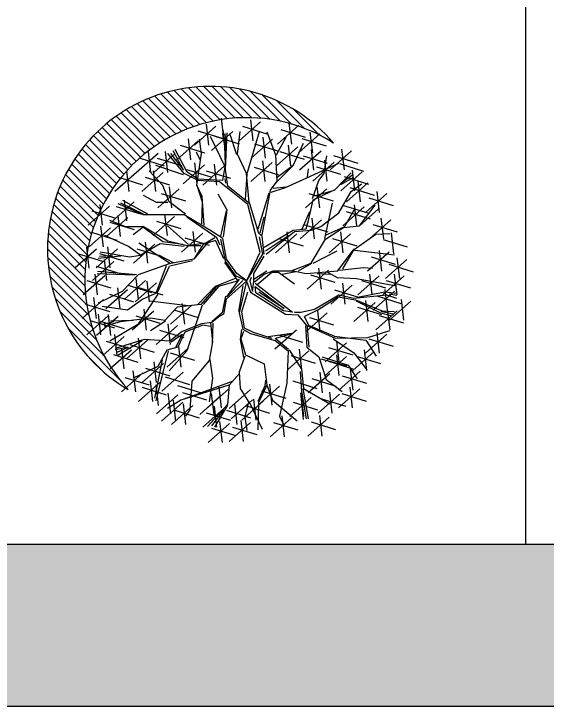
# Model space of a CAD drawing. Header units: inches. Extents: x 7658 to 73799, y 48 to 40262.
# Drawn here: x 23984 to 26111, y 48 to 2807 of the extents above; entities that cross this region are included whole.
import ezdxf

# ---------------------------------------------------------------- set-up
doc = ezdxf.new("R2010")
doc.units = ezdxf.units.IN
doc.layers.add('www.cad-blocks.net', color=7, linetype='Continuous')

# ---------------------------------------------------------------- blocks, each defined once
blk = doc.blocks.new('A$C516926BB')
for p, q in [((14.6381, 38.5194), (14.6381, 0)), ((0, 0), (62.4121, 0))]:
    blk.add_line(p, q)
blk = doc.blocks.new('A$C65703694')
for p, q in [((0.6607, 1.2803), (0.5325, 1.4085)), ((0.6889, 1.2855), (0.5614, 1.4131)), ((0.7182, 1.2897), (0.5914, 1.4164)), ((0.7487, 1.2925), (0.6228, 1.4184)), ((0.7807, 1.2939), (0.6558, 1.4189)), ((0.8143, 1.2937), (0.6905, 1.4176)), ((0.8499, 1.2916), (0.7274, 1.4141)), ((0.8877, 1.2872), (0.7669, 1.408)), ((0.5579, 1.2495), (0.4273, 1.3801)), ((0.5823, 1.2585), (0.4522, 1.3885)), ((0.6075, 1.2667), (0.478, 1.3962)), ((0.6337, 1.2739), (0.5048, 1.4028)), ((0.9285, 1.2798), (0.8098, 1.3985)), ((0.9732, 1.2685), (0.8574, 1.3843)), ((0.5115, 1.2291), (0.3798, 1.3607)), ((0.5343, 1.2397), (0.4032, 1.3708)), ((1.0234, 1.2517), (0.9123, 1.3628)), ((0.4472, 1.1931), (0.3142, 1.3261)), ((0.4679, 1.2058), (0.3354, 1.3384)), ((0.4893, 1.2178), (0.3572, 1.3499)), ((1.0832, 1.2253), (0.982, 1.3265)), ((0.4077, 1.1658), (0.2737, 1.2997)), ((0.4271, 1.1798), (0.2936, 1.3133)), ((0.3707, 1.136), (0.2359, 1.2708)), ((0.3889, 1.1512), (0.2545, 1.2856)), ((0.3531, 1.1201), (0.2179, 1.2554)), ((0.3198, 1.0866), (0.1837, 1.2227)), ((0.3362, 1.1037), (0.2005, 1.2394)), ((0.289, 1.0506), (0.152, 1.1876)), ((0.3041, 1.0689), (0.1675, 1.2055)), ((0.2745, 1.0317), (0.137, 1.1692)), ((0.2607, 1.0121), (0.1227, 1.1501)), ((0.2349, 0.9711), (0.096, 1.11)), ((0.2474, 0.9919), (0.109, 1.1304)), ((0.223, 0.9495), (0.0836, 1.089)), ((0.2119, 0.9273), (0.0719, 1.0673)), ((0.1918, 0.8805), (0.0506, 1.0217)), ((0.2015, 0.9043), (0.0609, 1.0449)), ((0.1829, 0.856), (0.0411, 0.9978)), ((0.1749, 0.8306), (0.0324, 0.9731)), ((0.1678, 0.8043), (0.0246, 0.9475)), ((0.1617, 0.777), (0.0177, 0.921)), ((0.1567, 0.7486), (0.0118, 0.8935)), ((0.1528, 0.7191), (0.0069, 0.8649)), ((0.1502, 0.6883), (0.0032, 0.8352)), ((0.149, 0.656), (0.0009, 0.8042)), ((0.1496, 0.622), (0, 0.7716)), ((0.1521, 0.5861), (0.0008, 0.7374)), ((0.1571, 0.5477), (0.0037, 0.7011)), ((0.1651, 0.5063), (0.0091, 0.6623)), ((0.1773, 0.4607), (0.0176, 0.6203)), ((0.1956, 0.409), (0.0305, 0.5741)), ((0.2247, 0.3464), (0.0498, 0.5214)), ((0.2879, 0.2498), (0.081, 0.4568)), ((0.224, 0.2804), (0.1582, 0.3461))]:
    blk.add_line(p, q)
at = {"linetype": 'ByBlock'}
for p, q in [((0.6921, 1.2927), (0.7017, 1.2098)), ((0.849, 1.2781), (0.7637, 1.2023)), ((0.8096, 1.2852), (0.8192, 1.2023)), ((0.9627, 1.272), (0.9722, 1.1891)), ((0.6713, 1.2605), (0.586, 1.1848)), ((0.5998, 1.242), (0.6963, 1.2122)), ((0.6319, 1.2677), (0.6415, 1.1848)), ((0.6994, 1.2459), (0.7089, 1.163)), ((0.7774, 1.2596), (0.874, 1.2298)), ((1.002, 1.2648), (0.9168, 1.1891)), ((0.9305, 1.2463), (1.0271, 1.2165)), ((0.7067, 1.1002), (0.6498, 1.2184)), ((0.7387, 1.2387), (0.6535, 1.163)), ((0.6672, 1.2202), (0.7637, 1.1904)), ((0.7067, 1.1799), (0.6988, 1.2311)), ((0.7067, 1.2311), (0.7115, 1.1825)), ((0.7093, 1.087), (0.7168, 1.2338)), ((0.7553, 1.1466), (0.7273, 1.2311)), ((0.7579, 1.1488), (0.7684, 1.239)), ((0.7964, 1.0717), (0.8455, 1.239)), ((0.8579, 1.2161), (0.8674, 1.1332)), ((0.9098, 1.144), (0.8761, 1.2364)), ((0.9124, 1.1466), (0.951, 1.2158)), ((1.0856, 1.2298), (1.0004, 1.154)), ((1.0463, 1.2369), (1.0558, 1.154)), ((0.6004, 1.2023), (0.5152, 1.1266)), ((0.5611, 1.2095), (0.5706, 1.1266)), ((0.6139, 1.1514), (0.606, 1.2084)), ((0.8972, 1.2089), (0.812, 1.1332)), ((0.8257, 1.1904), (0.9223, 1.1606)), ((0.979, 1.1028), (1.0201, 1.1926)), ((1.0141, 1.2113), (1.1106, 1.1815)), ((0.5421, 1.0849), (0.5009, 1.1619)), ((0.5574, 1.077), (0.5084, 1.1672)), ((0.5289, 1.1839), (0.6254, 1.154)), ((0.7093, 1.1076), (0.7067, 1.1799)), ((0.9983, 1.1776), (0.9131, 1.1019)), ((0.9268, 1.1591), (1.0234, 1.1293)), ((0.959, 1.1848), (0.9685, 1.1019)), ((1.0904, 1.1606), (1.0051, 1.0849)), ((1.051, 1.1678), (1.0606, 1.0849)), ((1.2119, 1.1615), (1.1266, 1.0857)), ((1.1725, 1.1686), (1.1821, 1.0857)), ((0.4406, 1.1506), (0.3553, 1.0749)), ((0.369, 1.1321), (0.4656, 1.1023)), ((0.4012, 1.1578), (0.4108, 1.0749)), ((0.5086, 1.1517), (0.4234, 1.0759)), ((0.4371, 1.1332), (0.5337, 1.1034)), ((0.4693, 1.1588), (0.4788, 1.0759)), ((0.5443, 1.0717), (0.4803, 1.1514)), ((0.4904, 1.1514), (0.5421, 1.0849)), ((0.6086, 1.126), (0.5933, 1.1567)), ((0.5959, 1.0253), (0.6139, 1.1514)), ((0.7938, 1.0717), (0.7579, 1.1488)), ((0.9151, 1.0411), (0.9098, 1.144)), ((1.0188, 1.1421), (1.1154, 1.1123)), ((1.1025, 1.0717), (1.113, 1.1413)), ((1.1404, 1.143), (1.2369, 1.1132)), ((0.6254, 1.1064), (0.5402, 1.0306)), ((0.5861, 1.1135), (0.5956, 1.0306)), ((0.6648, 1.1081), (0.6743, 1.0252)), ((0.6988, 1.0437), (0.7093, 1.1076)), ((0.8958, 1.115), (0.8106, 1.0393)), ((0.8565, 1.1221), (0.866, 1.0393)), ((0.9151, 1.0564), (0.979, 1.1054)), ((1.0333, 1.0538), (1.162, 1.1129)), ((1.1434, 1.1171), (1.0582, 1.0413)), ((1.1041, 1.1242), (1.1136, 1.0413)), ((1.1636, 1.1108), (1.2602, 1.081)), ((0.3149, 1.0825), (0.3244, 0.9996)), ((0.4598, 1.0231), (0.4055, 1.0822)), ((0.4214, 1.0821), (0.4309, 0.9992)), ((0.5421, 1.0665), (0.4313, 1.1028)), ((0.5539, 1.0879), (0.6505, 1.0581)), ((0.6012, 1.0485), (0.5574, 1.077)), ((0.7041, 1.101), (0.6189, 1.0252)), ((0.6326, 1.0825), (0.7292, 1.0527)), ((0.7194, 1.0205), (0.7093, 1.087)), ((0.8243, 1.0965), (0.9208, 1.0667)), ((0.9173, 1.0411), (0.979, 1.1028)), ((1.0359, 1.0564), (1.0407, 1.0897)), ((1.0719, 1.0986), (1.1684, 1.0688)), ((1.2543, 1.0777), (1.169, 1.002)), ((1.2149, 1.0849), (1.2245, 1.002)), ((0.3542, 1.0753), (0.269, 0.9996)), ((0.2827, 1.0569), (0.3793, 1.027)), ((0.4607, 1.075), (0.3755, 0.9992)), ((0.3892, 1.0565), (0.4858, 1.0267)), ((0.6012, 1.0437), (0.5443, 1.0717)), ((0.6471, 1.0459), (0.6012, 1.0485)), ((0.7067, 1.0511), (0.7093, 1.0332)), ((0.789, 0.9662), (0.7964, 1.0691)), ((0.8043, 0.9561), (0.7938, 1.0717)), ((0.9483, 1.0152), (1.0333, 1.0538)), ((1.0819, 1.0437), (1.1025, 1.0717)), ((1.1462, 1.0073), (1.2106, 1.0743)), ((1.1694, 1.0332), (1.2158, 1.0665)), ((1.1694, 1.0279), (1.2211, 1.0564)), ((1.1827, 1.0592), (1.2793, 1.0294)), ((0.4852, 0.9587), (0.4598, 1.0231)), ((0.6165, 0.9793), (0.5959, 1.0253)), ((0.5959, 1.0253), (0.6165, 0.9587)), ((0.6861, 1.0384), (0.6012, 1.0437)), ((0.6988, 1.0437), (0.6471, 1.0459)), ((0.7991, 0.9482), (0.6861, 1.0384)), ((0.8892, 1.0047), (0.9151, 1.0411)), ((1.0565, 0.9714), (1.0819, 1.0437)), ((1.2766, 1.0339), (1.1914, 0.9582)), ((1.2106, 0.9999), (1.2517, 1.0305)), ((1.2373, 1.0411), (1.2468, 0.9582)), ((0.5247, 1.0109), (0.4395, 0.9352)), ((0.4854, 1.0181), (0.4949, 0.9352)), ((0.8069, 0.9508), (0.7194, 1.0205)), ((0.8402, 0.8505), (0.884, 0.9946)), ((0.8555, 0.8273), (0.8892, 1.0047)), ((0.8919, 0.9973), (0.9483, 1.0152)), ((0.8993, 1.0126), (0.951, 1.0178)), ((1.1136, 1.0109), (1.0284, 0.9352)), ((1.0591, 0.9662), (1.1462, 1.0073)), ((1.0639, 0.9819), (1.1436, 1.0047)), ((1.0743, 1.0181), (1.0838, 0.9352)), ((1.162, 0.9149), (1.2106, 0.9999)), ((1.2051, 1.0154), (1.3017, 0.9856)), ((1.3133, 0.9996), (1.3228, 0.9167)), ((0.4339, 0.9561), (0.3823, 0.9841)), ((0.4532, 0.9925), (0.5497, 0.9626)), ((0.6244, 0.8659), (0.6165, 0.9793)), ((0.7168, 0.925), (0.6809, 0.9894)), ((1.0407, 0.8838), (1.0591, 0.9662)), ((1.0421, 0.9925), (1.1386, 0.9626)), ((1.3526, 0.9925), (1.2674, 0.9167)), ((1.2811, 0.974), (1.3777, 0.9442)), ((0.2477, 0.9412), (0.1625, 0.8655)), ((0.2084, 0.9484), (0.2179, 0.8655)), ((0.3453, 0.9585), (0.2601, 0.8827)), ((0.2738, 0.94), (0.3703, 0.9102)), ((0.3823, 0.907), (0.282, 0.9508)), ((0.3823, 0.9097), (0.2925, 0.9535)), ((0.4002, 0.9097), (0.3, 0.9635)), ((0.306, 0.9656), (0.3155, 0.8827)), ((0.4803, 0.9561), (0.4339, 0.9561)), ((0.5495, 0.9097), (0.4852, 0.9587)), ((0.6165, 0.9587), (0.6139, 0.8711)), ((0.8481, 0.7577), (0.7991, 0.9482)), ((0.8428, 0.8326), (0.8069, 0.9508)), ((1.1055, 0.812), (1.1363, 0.9536)), ((1.2619, 0.9391), (1.1767, 0.8633)), ((1.1801, 0.9445), (1.2766, 0.9147)), ((1.2226, 0.9462), (1.2321, 0.8633)), ((1.2444, 0.8636), (1.3061, 0.9459)), ((0.1762, 0.9228), (0.2728, 0.8929)), ((0.6909, 0.8221), (0.7141, 0.9224)), ((0.7014, 0.8194), (0.7168, 0.925)), ((1.0153, 0.8505), (1.046, 0.9202)), ((1.0898, 0.8606), (1.162, 0.9149)), ((1.1827, 0.8558), (1.2263, 0.933)), ((1.1904, 0.9206), (1.287, 0.8908)), ((1.2444, 0.8636), (1.319, 0.9304)), ((0.32, 0.8967), (0.2348, 0.8209)), ((0.3105, 0.8584), (0.2488, 0.8838)), ((0.2807, 0.9038), (0.2902, 0.8209)), ((0.5443, 0.907), (0.3823, 0.907)), ((0.5062, 0.9006), (0.421, 0.8249)), ((0.4669, 0.9078), (0.4764, 0.8249)), ((0.6471, 0.8453), (0.5443, 0.907)), ((0.6756, 0.8146), (0.5548, 0.897)), ((0.8481, 0.8352), (0.8634, 0.897)), ((1.0927, 0.8869), (1.0075, 0.8112)), ((1.0307, 0.8505), (1.0407, 0.8838)), ((1.0534, 0.8941), (1.0629, 0.8112)), ((1.3687, 0.8869), (1.2835, 0.8112)), ((1.3294, 0.8941), (1.3389, 0.8112)), ((0.2118, 0.8619), (0.2213, 0.779)), ((0.2485, 0.8782), (0.345, 0.8484)), ((0.3823, 0.8584), (0.3105, 0.8584)), ((0.3801, 0.8558), (0.3415, 0.8275)), ((0.4803, 0.8015), (0.3823, 0.8584)), ((0.4598, 0.7992), (0.3826, 0.8558)), ((0.4347, 0.8821), (0.5313, 0.8523)), ((0.5627, 0.7888), (0.4777, 0.8632)), ((1.0212, 0.8684), (1.1178, 0.8386)), ((1.0512, 0.8453), (1.0898, 0.8606)), ((1.108, 0.8095), (1.1801, 0.8558)), ((1.1106, 0.8275), (1.1827, 0.8584)), ((1.1801, 0.8558), (1.2444, 0.8636)), ((1.2972, 0.8684), (1.3937, 0.8386)), ((0.2511, 0.8547), (0.1659, 0.779)), ((0.1796, 0.8362), (0.2762, 0.8064)), ((0.6189, 0.8338), (0.5337, 0.7581)), ((0.5795, 0.841), (0.5891, 0.7581)), ((0.6988, 0.812), (0.6471, 0.8453)), ((0.8555, 0.8221), (0.8428, 0.8326)), ((0.8634, 0.7783), (0.979, 0.8453)), ((0.8713, 0.7502), (0.9842, 0.84)), ((0.9938, 0.8315), (0.9086, 0.7557)), ((0.9545, 0.8386), (0.964, 0.7557)), ((0.979, 0.8453), (1.0307, 0.8505)), ((0.9842, 0.84), (1.0512, 0.8453)), ((1.2078, 0.8315), (1.1225, 0.7557)), ((1.1684, 0.8386), (1.178, 0.7557)), ((1.2186, 0.7658), (1.3087, 0.83)), ((1.3087, 0.83), (1.3652, 0.8326)), ((1.3698, 0.8345), (1.3793, 0.7516)), ((0.3235, 0.7811), (0.2283, 0.825)), ((0.5574, 0.7835), (0.4803, 0.8015)), ((0.5474, 0.8154), (0.6439, 0.7855)), ((0.6677, 0.8146), (0.6318, 0.794)), ((0.6703, 0.8041), (0.6371, 0.794)), ((0.6703, 0.8041), (0.7014, 0.7323)), ((0.6887, 0.7862), (0.6756, 0.8146)), ((0.7093, 0.7218), (0.6909, 0.8094)), ((0.7141, 0.7297), (0.6988, 0.812)), ((0.8582, 0.7502), (0.8455, 0.8194)), ((0.8634, 0.7502), (0.8555, 0.8221)), ((0.8687, 0.7629), (0.961, 0.8247)), ((0.9223, 0.813), (1.0188, 0.7832)), ((1.0514, 0.7142), (1.108, 0.8095)), ((1.1363, 0.813), (1.2328, 0.7832)), ((1.3376, 0.8088), (1.4342, 0.779)), ((0.1554, 0.7774), (0.165, 0.6945)), ((0.2392, 0.779), (0.2487, 0.6961)), ((0.3723, 0.7451), (0.3235, 0.7811)), ((0.4281, 0.7903), (0.3429, 0.7146)), ((0.4907, 0.7117), (0.3646, 0.794)), ((0.4495, 0.7914), (0.3698, 0.7451)), ((0.3888, 0.7975), (0.3983, 0.7146)), ((0.5446, 0.7811), (0.4495, 0.7914)), ((0.5395, 0.7889), (0.4598, 0.7992)), ((0.6115, 0.7837), (0.5524, 0.7837)), ((0.6318, 0.794), (0.5574, 0.7835)), ((0.6371, 0.794), (0.5832, 0.7297)), ((0.6218, 0.7914), (0.5832, 0.7297)), ((0.1948, 0.7703), (0.1095, 0.6945)), ((0.1232, 0.7518), (0.2198, 0.722)), ((0.2785, 0.7718), (0.1933, 0.6961)), ((0.207, 0.7533), (0.3036, 0.7235)), ((0.2077, 0.7425), (0.2591, 0.7451)), ((0.3285, 0.7375), (0.2102, 0.758)), ((0.3698, 0.7451), (0.3285, 0.7375)), ((0.3566, 0.7718), (0.4532, 0.742)), ((0.4418, 0.7477), (0.5009, 0.7169)), ((0.7935, 0.6423), (0.8481, 0.7577)), ((0.7935, 0.6423), (0.8582, 0.7502)), ((1.0591, 0.7142), (1.1544, 0.7631)), ((1.1569, 0.6833), (1.2186, 0.7658)), ((1.1775, 0.6911), (1.2238, 0.7709)), ((1.2238, 0.7658), (1.3832, 0.7477)), ((1.3616, 0.7581), (1.2763, 0.6824)), ((1.3222, 0.7653), (1.3318, 0.6824)), ((0.2648, 0.7211), (0.1796, 0.6454)), ((0.2926, 0.7425), (0.2025, 0.7322)), ((0.2255, 0.7283), (0.235, 0.6454)), ((0.5832, 0.7297), (0.4852, 0.7117)), ((0.4881, 0.7039), (0.5781, 0.7245)), ((0.7527, 0.6626), (0.7093, 0.7218)), ((0.7553, 0.6732), (0.7141, 0.7297)), ((0.8223, 0.6732), (0.8634, 0.7424)), ((1.29, 0.7396), (1.3866, 0.7098)), ((1.4327, 0.7282), (1.3474, 0.6525)), ((1.3933, 0.7354), (1.4029, 0.6525)), ((0.1933, 0.7027), (0.2899, 0.6728)), ((0.4852, 0.7117), (0.3617, 0.6679)), ((0.4726, 0.7039), (0.4315, 0.5933)), ((0.4854, 0.7014), (0.4366, 0.5958)), ((0.7581, 0.6447), (0.7067, 0.7169)), ((0.9717, 0.6833), (1.0514, 0.7142)), ((1, 0.6833), (1.0541, 0.7142)), ((1.0808, 0.6937), (1.0904, 0.6108)), ((1.1646, 0.6859), (1.2599, 0.6963)), ((1.2599, 0.6963), (1.2958, 0.6936)), ((1.3611, 0.7097), (1.4577, 0.6799)), ((0.2279, 0.6639), (0.1426, 0.5882)), ((0.1885, 0.671), (0.1981, 0.5882)), ((0.1974, 0.6731), (0.3466, 0.668)), ((0.3543, 0.668), (0.1999, 0.6808)), ((0.3617, 0.6679), (0.2973, 0.6009)), ((0.7964, 0.6421), (0.7527, 0.6626)), ((0.7964, 0.6421), (0.7553, 0.6732)), ((0.8223, 0.6421), (0.8223, 0.6732)), ((0.8225, 0.65), (0.8739, 0.6833)), ((0.825, 0.6397), (0.8636, 0.6705)), ((0.8353, 0.6294), (0.8945, 0.6783)), ((0.8636, 0.6705), (0.8997, 0.6833)), ((0.8945, 0.6783), (0.9203, 0.6783)), ((0.8997, 0.6833), (0.9794, 0.6833)), ((0.9203, 0.6783), (0.9845, 0.6319)), ((0.9356, 0.6705), (0.9897, 0.6808)), ((0.9794, 0.6833), (1.0308, 0.6731)), ((1.0308, 0.6731), (1.1569, 0.6833)), ((1.1202, 0.6866), (1.0349, 0.6108)), ((1.0486, 0.6681), (1.1452, 0.6383)), ((1.0746, 0.6731), (1.1286, 0.6705)), ((1.1158, 0.6783), (1.1544, 0.6577)), ((1.3228, 0.6639), (1.2376, 0.5882)), ((1.2835, 0.671), (1.293, 0.5882)), ((1.4218, 0.6639), (1.3365, 0.5882)), ((1.3824, 0.671), (1.392, 0.5882)), ((0.1564, 0.6454), (0.2529, 0.6156)), ((0.3912, 0.6454), (0.306, 0.5697)), ((0.4347, 0.6359), (0.3495, 0.5601)), ((0.3519, 0.6526), (0.3614, 0.5697)), ((0.3954, 0.643), (0.4049, 0.5601)), ((0.7479, 0.6525), (0.6681, 0.6216)), ((0.7556, 0.6422), (0.6707, 0.6191)), ((0.7935, 0.6423), (0.7119, 0.5702)), ((0.7145, 0.5805), (0.7659, 0.65)), ((0.7787, 0.6447), (0.7145, 0.5805)), ((0.7935, 0.6423), (0.7634, 0.5161)), ((0.7935, 0.6423), (0.8096, 0.5983)), ((0.8122, 0.6574), (0.8069, 0.6421)), ((0.8069, 0.6421), (0.817, 0.6009)), ((0.817, 0.6009), (0.8223, 0.6421)), ((1.1544, 0.6577), (1.2315, 0.6525)), ((1.2315, 0.6525), (1.391, 0.6242)), ((1.2513, 0.6454), (1.3479, 0.6156)), ((1.3502, 0.6454), (1.4468, 0.6156)), ((0.3183, 0.6085), (0.2331, 0.5328)), ((0.279, 0.6157), (0.2885, 0.5328)), ((0.3197, 0.6269), (0.4162, 0.5971)), ((0.3632, 0.6174), (0.4597, 0.5876)), ((0.6681, 0.6216), (0.5987, 0.5496)), ((0.6707, 0.6191), (0.6115, 0.5496)), ((0.6218, 0.5496), (0.6836, 0.6216)), ((0.7787, 0.6242), (0.7608, 0.5213)), ((0.8275, 0.6342), (0.9768, 0.5186)), ((0.8301, 0.5956), (0.8275, 0.6215)), ((0.8275, 0.6215), (0.9431, 0.5339)), ((1.2151, 0.6268), (1.1299, 0.551)), ((1.1436, 0.6083), (1.2401, 0.5785)), ((1.1758, 0.6339), (1.1853, 0.551)), ((1.3445, 0.6093), (1.354, 0.5264)), ((0.2973, 0.6009), (0.2023, 0.5545)), ((0.2468, 0.59), (0.3433, 0.5602)), ((0.4393, 0.5908), (0.3594, 0.4697)), ((0.4366, 0.5958), (0.3801, 0.5702)), ((0.7093, 0.583), (0.6964, 0.5161)), ((0.7967, 0.5985), (0.7736, 0.5186)), ((0.8096, 0.5983), (0.9483, 0.5107)), ((0.9405, 0.5238), (0.8301, 0.5956)), ((0.9431, 0.5339), (0.8428, 0.5983)), ((1.0639, 0.5313), (1.162, 0.5882)), ((1.0771, 0.5286), (1.1594, 0.5803)), ((1.1594, 0.5803), (1.2285, 0.5676)), ((1.162, 0.5882), (1.2211, 0.575)), ((1.2211, 0.575), (1.352, 0.5882)), ((1.3446, 0.5983), (1.2364, 0.5777)), ((1.3838, 0.6021), (1.2986, 0.5264)), ((1.3123, 0.5836), (1.4088, 0.5538)), ((1.3931, 0.593), (1.3446, 0.5983)), ((1.352, 0.5882), (1.391, 0.575)), ((1.3931, 0.5856), (1.3625, 0.5904)), ((0.2231, 0.5697), (0.1379, 0.494)), ((0.1838, 0.5768), (0.1933, 0.494)), ((0.3801, 0.5702), (0.3183, 0.5264)), ((0.5601, 0.5444), (0.4083, 0.5624)), ((0.536, 0.5536), (0.5456, 0.4707)), ((0.7119, 0.5702), (0.7017, 0.511)), ((1.3067, 0.5578), (1.2215, 0.482)), ((1.2285, 0.5676), (1.334, 0.5238)), ((1.3266, 0.5159), (1.2312, 0.5623)), ((1.2674, 0.5649), (1.2769, 0.482)), ((1.4488, 0.5627), (1.3635, 0.487)), ((1.4094, 0.5699), (1.419, 0.487)), ((0.1516, 0.5512), (0.2481, 0.5214)), ((0.3183, 0.5264), (0.218, 0.5419)), ((0.384, 0.5303), (0.3936, 0.4474)), ((0.5164, 0.5393), (0.4676, 0.4852)), ((0.5754, 0.5464), (0.4901, 0.4707)), ((0.5038, 0.5279), (0.6004, 0.4981)), ((0.6115, 0.5496), (0.5164, 0.5393)), ((0.6167, 0.5469), (0.5549, 0.3643)), ((1.0101, 0.5186), (1.0639, 0.5313)), ((1.0254, 0.5032), (1.0771, 0.5286)), ((1.2352, 0.5393), (1.3318, 0.5095)), ((1.3547, 0.5314), (1.3642, 0.4485)), ((0.2416, 0.5043), (0.1564, 0.4285)), ((0.281, 0.5019), (0.1957, 0.4262)), ((0.2023, 0.5114), (0.2118, 0.4285)), ((0.2416, 0.509), (0.2511, 0.4262)), ((0.4234, 0.5232), (0.3381, 0.4474)), ((0.3519, 0.5047), (0.4484, 0.4749)), ((0.6964, 0.5161), (0.6553, 0.48)), ((0.6836, 0.5007), (0.6553, 0.4775)), ((0.7017, 0.511), (0.6836, 0.5007)), ((0.7634, 0.5161), (0.7787, 0.4518)), ((0.7736, 0.5186), (0.7839, 0.4569)), ((0.9768, 0.5186), (0.9405, 0.5238)), ((0.9483, 0.5107), (0.9974, 0.508)), ((0.9842, 0.5186), (1.0101, 0.5186)), ((0.9974, 0.508), (1.0307, 0.4669)), ((1.0228, 0.5032), (1.0407, 0.4669)), ((1.1154, 0.5166), (1.0302, 0.4409)), ((1.0439, 0.4981), (1.1404, 0.4683)), ((1.0761, 0.5238), (1.0856, 0.4409)), ((1.394, 0.5242), (1.3088, 0.4485)), ((1.3225, 0.5057), (1.4191, 0.4759)), ((1.3726, 0.5032), (1.3266, 0.5159)), ((1.3778, 0.5107), (1.3292, 0.5212)), ((1.334, 0.5238), (1.3831, 0.5212)), ((0.1701, 0.4858), (0.2666, 0.456)), ((0.2094, 0.4834), (0.306, 0.4536)), ((0.2643, 0.48), (0.2205, 0.4697)), ((0.2899, 0.48), (0.2257, 0.4621)), ((0.3594, 0.4697), (0.2488, 0.4029)), ((0.3415, 0.4852), (0.2513, 0.4827)), ((0.4109, 0.4955), (0.2899, 0.48)), ((0.4676, 0.4852), (0.4109, 0.4955)), ((0.4701, 0.4827), (0.4109, 0.4441)), ((0.4791, 0.473), (0.4886, 0.3901)), ((0.6142, 0.4724), (0.537, 0.4416)), ((0.6553, 0.4775), (0.6142, 0.4724)), ((0.6501, 0.4775), (0.6579, 0.4003)), ((0.6579, 0.39), (0.6604, 0.4749)), ((0.5184, 0.4658), (0.4332, 0.3901)), ((0.4469, 0.4474), (0.5435, 0.4175)), ((0.537, 0.4416), (0.4881, 0.4029)), ((0.6193, 0.4672), (0.5473, 0.4389)), ((0.6501, 0.4621), (0.6193, 0.4672)), ((0.7736, 0.4492), (0.7684, 0.4105)), ((0.7814, 0.4416), (0.7711, 0.4132)), ((0.7787, 0.4518), (0.8097, 0.4338)), ((0.7839, 0.4569), (0.82, 0.4389)), ((0.992, 0.4474), (0.9068, 0.3717)), ((1.0283, 0.4647), (1.0334, 0.3797)), ((1.0307, 0.4669), (1.1462, 0.4156)), ((1.0438, 0.3797), (1.036, 0.4621)), ((1.0407, 0.4669), (1.1436, 0.4235)), ((1.2776, 0.4183), (1.3651, 0.4463)), ((0.306, 0.4224), (0.2207, 0.3467)), ((0.2666, 0.4296), (0.2762, 0.3467)), ((0.3608, 0.4152), (0.3703, 0.3324)), ((0.4932, 0.4003), (0.537, 0.4313)), ((0.537, 0.4313), (0.5112, 0.3797)), ((0.5473, 0.4389), (0.519, 0.3797)), ((0.8097, 0.4338), (0.9074, 0.4055)), ((0.82, 0.4389), (0.8945, 0.4158)), ((0.9742, 0.4338), (0.8791, 0.4208)), ((0.9074, 0.4158), (0.9614, 0.3719)), ((0.91, 0.4158), (0.9742, 0.4338)), ((0.9205, 0.429), (1.017, 0.3991)), ((1.1436, 0.4235), (1.2697, 0.4077)), ((1.1462, 0.4156), (1.2776, 0.4183)), ((1.3526, 0.4313), (1.2674, 0.3556)), ((1.3133, 0.4385), (1.3228, 0.3556)), ((0.2344, 0.4039), (0.331, 0.3741)), ((0.3852, 0.4105), (0.2694, 0.3746)), ((0.2823, 0.3488), (0.3774, 0.4055)), ((0.4001, 0.4081), (0.3149, 0.3324)), ((0.3286, 0.3896), (0.4252, 0.3598)), ((0.4881, 0.4029), (0.3852, 0.4105)), ((0.6579, 0.4003), (0.645, 0.3257)), ((0.7684, 0.4105), (0.7814, 0.3385)), ((0.7711, 0.4132), (0.789, 0.3488)), ((0.9074, 0.4055), (0.9589, 0.3643)), ((1.1917, 0.3968), (1.1065, 0.321)), ((1.1389, 0.4132), (1.2213, 0.3566)), ((1.1523, 0.4039), (1.1619, 0.321)), ((1.2697, 0.4077), (1.3108, 0.3434)), ((1.2811, 0.4129), (1.3777, 0.383)), ((0.3345, 0.3681), (0.2492, 0.2924)), ((0.3209, 0.3797), (0.2694, 0.3694)), ((0.2771, 0.3591), (0.3209, 0.3797)), ((0.2951, 0.3753), (0.3047, 0.2924)), ((0.4804, 0.3643), (0.4315, 0.1661)), ((0.4752, 0.3669), (0.4393, 0.3025)), ((0.519, 0.3797), (0.4752, 0.3669)), ((0.5611, 0.3759), (0.4758, 0.3002)), ((0.5549, 0.3643), (0.4854, 0.2846)), ((0.5217, 0.383), (0.5313, 0.3002)), ((0.9589, 0.3643), (0.9536, 0.2357)), ((1.0421, 0.3646), (0.9568, 0.2888)), ((0.9639, 0.3694), (1.0128, 0.2922)), ((1.0027, 0.3717), (1.0123, 0.2888)), ((1.0334, 0.3797), (1.0822, 0.3411)), ((1.1202, 0.3783), (1.2167, 0.3485)), ((1.302, 0.3622), (1.2167, 0.2864)), ((1.2626, 0.3693), (1.2722, 0.2864)), ((0.2629, 0.3496), (0.3595, 0.3198)), ((0.4895, 0.3574), (0.5861, 0.3276)), ((0.7865, 0.3438), (0.7634, 0.2794)), ((0.789, 0.3488), (0.8636, 0.3128)), ((0.9706, 0.3461), (1.0671, 0.3163)), ((1.0822, 0.3411), (1.1106, 0.251)), ((1.09, 0.3335), (1.193, 0.3051)), ((1.0952, 0.3411), (1.198, 0.3077)), ((1.1917, 0.3419), (1.1065, 0.2662)), ((1.1523, 0.3491), (1.1619, 0.2662)), ((1.2213, 0.3566), (1.2727, 0.2896)), ((1.2304, 0.3437), (1.327, 0.3139)), ((0.4627, 0.3139), (0.3775, 0.2381)), ((0.4234, 0.321), (0.4329, 0.2381)), ((0.4571, 0.3283), (0.4263, 0.1765)), ((0.645, 0.3257), (0.5756, 0.2433)), ((0.6476, 0.3308), (0.6579, 0.2563)), ((0.8636, 0.3128), (0.8739, 0.2279)), ((1.1202, 0.3234), (1.2167, 0.2936)), ((1.198, 0.3077), (1.2341, 0.2536)), ((0.3799, 0.2775), (0.2946, 0.2018)), ((0.3405, 0.2847), (0.3501, 0.2018)), ((0.4393, 0.3025), (0.3415, 0.2563)), ((0.3912, 0.2954), (0.4878, 0.2656)), ((0.5408, 0.2793), (0.4556, 0.2036)), ((0.7634, 0.2794), (0.7684, 0.215)), ((1.0077, 0.2819), (1.0128, 0.2021)), ((1.0128, 0.2922), (1.0205, 0.215)), ((1.0856, 0.2799), (1.0951, 0.197)), ((1.2465, 0.2841), (1.1613, 0.2083)), ((1.2072, 0.2912), (1.2167, 0.2083)), ((0.3083, 0.259), (0.4049, 0.2292)), ((0.4693, 0.2608), (0.5658, 0.231)), ((0.6579, 0.2563), (0.645, 0.161)), ((0.7659, 0.2743), (0.7248, 0.2279)), ((0.8689, 0.2485), (0.8662, 0.2254)), ((1.1249, 0.2727), (1.0397, 0.197)), ((1.0534, 0.2542), (1.15, 0.2244)), ((1.1106, 0.251), (1.1749, 0.2021)), ((1.175, 0.2656), (1.2716, 0.2358)), ((0.4484, 0.2381), (0.3632, 0.1624)), ((0.4091, 0.2453), (0.4186, 0.1624)), ((0.432, 0.2299), (0.4415, 0.1471)), ((0.5176, 0.2268), (0.6141, 0.197)), ((0.7222, 0.2279), (0.5318, 0.1687)), ((0.5446, 0.1738), (0.7376, 0.2433)), ((0.5756, 0.2433), (0.5678, 0.1301)), ((0.7248, 0.2279), (0.717, 0.1507)), ((0.8662, 0.2254), (0.8379, 0.1635)), ((0.9247, 0.2244), (0.8394, 0.1487)), ((0.8739, 0.2279), (0.8405, 0.1585)), ((0.8739, 0.2279), (0.8972, 0.1687)), ((0.8853, 0.2316), (0.8949, 0.1487)), ((0.9536, 0.2357), (0.9253, 0.1043)), ((0.9777, 0.2447), (1.0743, 0.2149)), ((0.3769, 0.2197), (0.4734, 0.1898)), ((0.4802, 0.196), (0.4898, 0.1131)), ((0.5378, 0.1988), (0.6344, 0.169)), ((0.7226, 0.2131), (0.6374, 0.1374)), ((0.6529, 0.1946), (0.6624, 0.1117)), ((0.6833, 0.2203), (0.6928, 0.1374)), ((0.8096, 0.2107), (0.7244, 0.135)), ((0.7684, 0.215), (0.8019, 0.161)), ((0.8531, 0.2059), (0.9497, 0.1761)), ((1.0205, 0.0915), (1.0103, 0.1971)), ((1.0128, 0.2021), (1.0308, 0.0941)), ((1.018, 0.215), (1.0386, 0.0941)), ((1.0205, 0.215), (1.126, 0.1532)), ((1.1243, 0.1994), (1.1339, 0.1165)), ((1.2447, 0.2131), (1.1595, 0.1374)), ((1.1732, 0.1946), (1.2698, 0.1648)), ((1.2054, 0.2203), (1.2149, 0.1374)), ((0.5196, 0.1888), (0.4343, 0.1131)), ((0.5318, 0.1687), (0.4778, 0.1352)), ((0.5005, 0.1679), (0.51, 0.085)), ((0.6922, 0.1875), (0.607, 0.1117)), ((0.8168, 0.169), (0.7315, 0.0932)), ((0.8209, 0.172), (0.8305, 0.0891)), ((0.8972, 0.1687), (0.9949, 0.0863)), ((1.051, 0.1785), (0.9658, 0.1028)), ((1.0117, 0.1857), (1.0212, 0.1028)), ((1.1637, 0.1922), (1.0784, 0.1165)), ((1.0921, 0.1737), (1.1887, 0.1439)), ((0.5398, 0.1608), (0.4546, 0.085)), ((0.5795, 0.1463), (0.4943, 0.0706)), ((0.5402, 0.1535), (0.5497, 0.0706)), ((0.717, 0.1507), (0.6373, 0.0632)), ((0.6648, 0.1439), (0.6743, 0.061)), ((0.717, 0.1482), (0.6656, 0.0607)), ((0.7452, 0.1535), (0.7548, 0.0706)), ((0.8603, 0.1648), (0.775, 0.0891)), ((0.8019, 0.161), (0.7865, 0.1018)), ((0.7888, 0.1463), (0.8853, 0.1165)), ((0.8045, 0.161), (0.8559, 0.0529)), ((0.8405, 0.1585), (0.8379, 0.0504)), ((0.9795, 0.16), (1.0761, 0.1302)), ((0.508, 0.1278), (0.6046, 0.098)), ((0.5678, 0.1301), (0.5498, 0.1043)), ((0.7041, 0.1368), (0.6189, 0.061)), ((0.6326, 0.1183), (0.7292, 0.0885)), ((0.6553, 0.0657), (0.7042, 0.1301)), ((0.7131, 0.1278), (0.8096, 0.098)), ((0.6863, 0.0829), (0.6959, 0)), ((0.7703, 0.0867), (0.7798, 0.0038)), ((0.7865, 0.1018), (0.7942, 0.0477)), ((0.9729, 0.098), (0.8877, 0.0223)), ((0.9253, 0.1043), (0.9434, 0.0657)), ((0.9336, 0.1052), (0.9431, 0.0223)), ((1.1231, 0.0998), (1.0379, 0.0241)), ((1.0838, 0.107), (1.0933, 0.0241)), ((0.7257, 0.0757), (0.6404, 0)), ((0.6541, 0.0572), (0.7507, 0.0274)), ((0.8096, 0.0795), (0.7244, 0.0038)), ((0.7381, 0.061), (0.8347, 0.0312)), ((0.9014, 0.0795), (0.998, 0.0497)), ((1.0516, 0.0813), (1.1482, 0.0515))]:
    blk.add_line(p, q, dxfattribs=at)
for centre, radius, start, end in [((0.6484, 0.7705), 0.6484, 40.623, 239.745), ((0.7935, 0.6496), 0.6445, 57.4265, 222.9415)]:
    blk.add_arc(centre, radius, start, end)
blk = doc.blocks.new('format')
at = {"layer": 'www.cad-blocks.net', "true_color": 0x546d8e}
h = blk.add_hatch(color=155, dxfattribs=at)
h.set_gradient(color1=(68, 68, 68), color2=(84, 109, 142), tint=1)
h.paths.add_polyline_path([(11386.7, 694.4), (11386.7, 48.2), (73798.8, 48.2), (73798.8, 694.4)])
at = {"layer": 'www.cad-blocks.net', "color": 155, "true_color": 0x546d8e}
for p, q in [((11386.7, 694.4), (73798.8, 694.4)), ((11386.7, 694.4), (73798.8, 694.4)), ((11386.7, 48.2), (73798.8, 48.2))]:
    blk.add_line(p, q, dxfattribs=at)

msp = doc.modelspace()

# ---------------------------------------------------------------- block references
msp.add_blockref('format', (0, 0))
at = {"xscale": 1000, "yscale": 1000, "zscale": 1000}
msp.add_blockref('A$C65703694', (24118.7, 1099.5), dxfattribs=at)
at = {"layer": 'www.cad-blocks.net', "color": 155, "true_color": 0x546d8e, "xscale": 1000, "yscale": 1000, "zscale": 1000}
msp.add_blockref('A$C516926BB', (11386.7, 694.4), dxfattribs=at)

doc.saveas('drawing.dxf')
